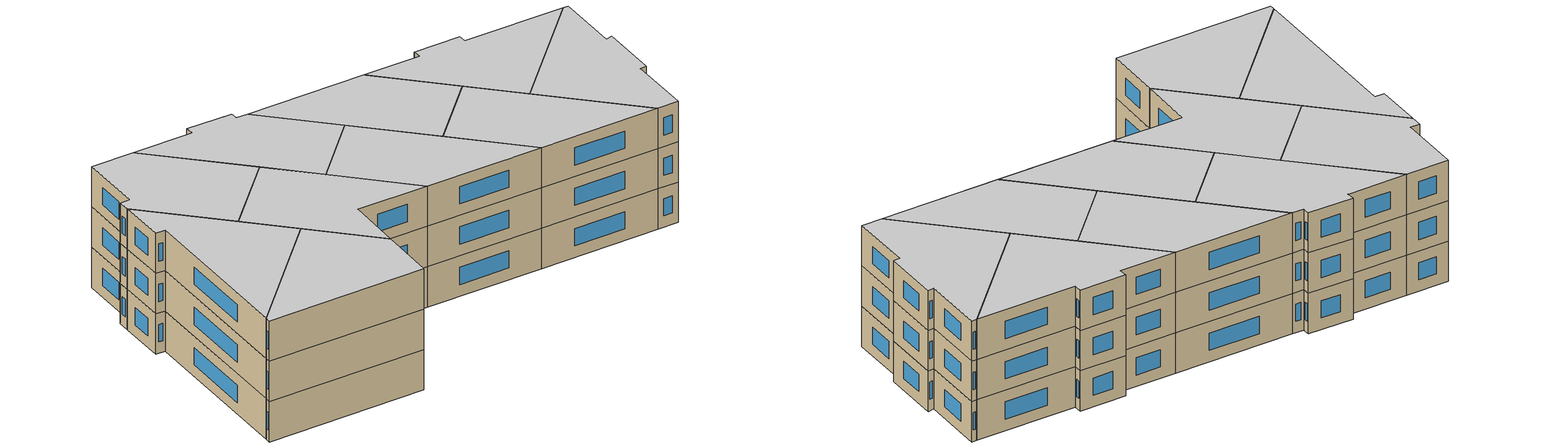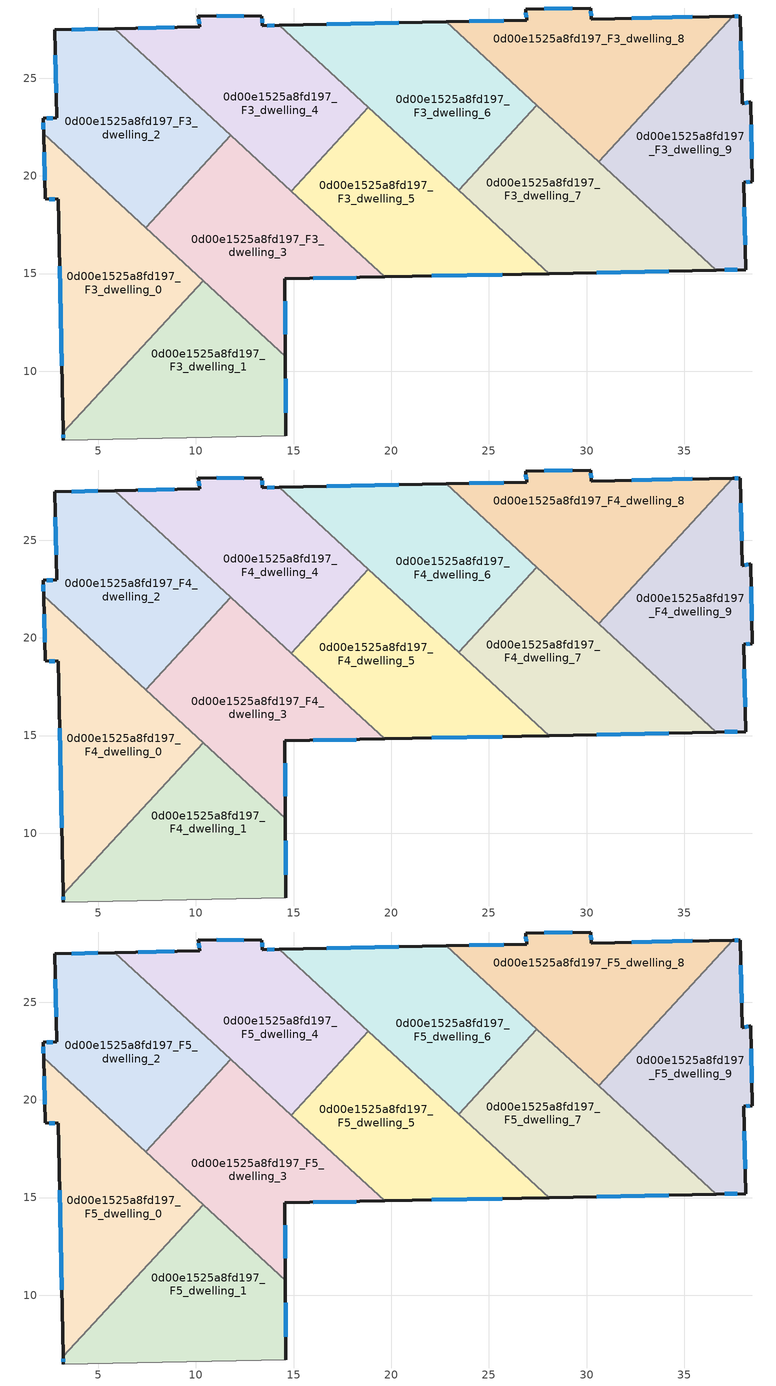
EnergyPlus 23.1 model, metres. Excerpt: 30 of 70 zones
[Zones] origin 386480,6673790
0d00e1525a8fd197_F3_dwelling_0
 floor to 0d00e1525a8fd197_F2_dwelling_0 (EU_floor_Construction): 10.36,14.64 3.21,6.87 2.96,18.79 2.3,18.82 2.2,22.15 z9
 wall outside (EU_wall_Construction): 2.2,22.15 2.3,18.82 2.96,18.79 3.21,6.87 z9:12
 wall to 0d00e1525a8fd197_F3_dwelling_1 (EU_wall_Construction): 3.21,6.87 10.36,14.64 z9:12
 wall to 0d00e1525a8fd197_F3_dwelling_2 (EU_wall_Construction): 7.43,17.35 2.2,22.15 z9:12
 wall to 0d00e1525a8fd197_F3_dwelling_3 (EU_wall_Construction): 10.36,14.64 7.43,17.35 z9:12
 window (EU_Window_Construction): 2.23,21.2 2.27,19.77 / 3.04,15.38 3.14,10.27 / 2.49,18.81 2.77,18.8 z9.86:11.14
0d00e1525a8fd197_F3_dwelling_1
 floor to 0d00e1525a8fd197_F2_dwelling_1 (EU_floor_Construction): 14.58,10.77 14.6,6.71 3.22,6.48 3.21,6.87 10.36,14.64 z9
 wall outside (EU_wall_Construction): 3.21,6.87 3.22,6.48 / 14.6,6.71 14.58,10.77 z9:12
 wall adiabatic (EU_wall_Construction): 3.22,6.48 14.6,6.71 z9:12
 wall to 0d00e1525a8fd197_F3_dwelling_3 (EU_wall_Construction): 14.58,10.77 10.36,14.64 z9:12
 window (EU_Window_Construction): 3.22,6.76 3.22,6.59 / 14.6,7.87 14.59,9.61 z9.86:11.14
0d00e1525a8fd197_F3_dwelling_2
 floor to 0d00e1525a8fd197_F2_dwelling_2 (EU_floor_Construction): 11.78,22.08 7.43,17.35 2.2,22.15 2.18,22.94 2.87,22.96 2.78,27.47 5.84,27.54 z9
 wall outside (EU_wall_Construction): 5.84,27.54 2.78,27.47 2.87,22.96 2.18,22.94 2.2,22.15 z9:12
 wall to 0d00e1525a8fd197_F3_dwelling_3 (EU_wall_Construction): 7.43,17.35 11.78,22.08 z9:12
 wall to 0d00e1525a8fd197_F3_dwelling_4 (EU_wall_Construction): 11.78,22.08 5.84,27.54 z9:12
 window (EU_Window_Construction): 2.18,22.72 2.2,22.38 / 2.67,22.96 2.38,22.95 / 2.81,26.19 2.85,24.25 / 4.97,27.52 3.66,27.49 z9.86:11.14
0d00e1525a8fd197_F3_dwelling_3
 floor to 0d00e1525a8fd197_F2_dwelling_3 (EU_floor_Construction): 19.66,14.83 14.56,14.72 14.58,10.77 7.43,17.35 11.78,22.08 z9
 wall outside (EU_wall_Construction): 14.58,10.77 14.56,14.72 19.66,14.83 z9:12
 wall to 0d00e1525a8fd197_F3_dwelling_5 (EU_wall_Construction): 19.66,14.83 14.88,19.22 z9:12
 wall to 0d00e1525a8fd197_F3_dwelling_4 (EU_wall_Construction): 14.88,19.22 11.78,22.08 z9:12
 window (EU_Window_Construction): 14.58,11.9 14.57,13.59 / 16.02,14.75 18.2,14.8 z9.86:11.14
0d00e1525a8fd197_F3_dwelling_4
 floor to 0d00e1525a8fd197_F2_dwelling_4 (EU_floor_Construction): 14.27,27.71 18.83,23.51 14.88,19.22 5.84,27.54 10.12,27.62 10.19,27.62 10.13,28.18 13.38,28.18 13.4,27.69 z9
 wall outside (EU_wall_Construction): 14.27,27.71 13.4,27.69 13.38,28.18 10.13,28.18 10.19,27.62 10.12,27.62 5.84,27.54 z9:12
 wall to 0d00e1525a8fd197_F3_dwelling_5 (EU_wall_Construction): 14.88,19.22 18.83,23.51 z9:12
 wall to 0d00e1525a8fd197_F3_dwelling_6 (EU_wall_Construction): 18.83,23.51 14.27,27.71 z9:12
 window (EU_Window_Construction): 8.9,27.6 7.06,27.56 / 10.15,28.02 10.17,27.78 / 12.45,28.18 11.06,28.18 / 13.4,27.83 13.39,28.04 / 14.02,27.7 13.65,27.69 z9.86:11.14
0d00e1525a8fd197_F3_dwelling_5
 floor to 0d00e1525a8fd197_F2_dwelling_5 (EU_floor_Construction): 28.08,15 19.66,14.83 14.88,19.22 18.83,23.51 z9
 wall outside (EU_wall_Construction): 19.66,14.83 28.08,15 z9:12
 wall to 0d00e1525a8fd197_F3_dwelling_7 (EU_wall_Construction): 28.08,15 23.45,19.26 z9:12
 wall to 0d00e1525a8fd197_F3_dwelling_6 (EU_wall_Construction): 23.45,19.26 18.83,23.51 z9:12
 window (EU_Window_Construction): 22.07,14.88 25.68,14.95 z9.86:11.14
0d00e1525a8fd197_F3_dwelling_6
 floor to 0d00e1525a8fd197_F2_dwelling_6 (EU_floor_Construction): 27.46,23.62 23.45,19.26 14.27,27.71 22.83,27.88 z9
 wall outside (EU_wall_Construction): 22.83,27.88 14.27,27.71 z9:12
 wall to 0d00e1525a8fd197_F3_dwelling_7 (EU_wall_Construction): 23.45,19.26 27.46,23.62 z9:12
 wall to 0d00e1525a8fd197_F3_dwelling_8 (EU_wall_Construction): 27.46,23.62 22.83,27.88 z9:12
 window (EU_Window_Construction): 20.38,27.83 16.71,27.75 z9.86:11.14
0d00e1525a8fd197_F3_dwelling_7
 floor to 0d00e1525a8fd197_F2_dwelling_7 (EU_floor_Construction): 36.64,15.17 28.08,15 23.45,19.26 27.46,23.62 z9
 wall outside (EU_wall_Construction): 28.08,15 36.64,15.17 z9:12
 wall to 0d00e1525a8fd197_F3_dwelling_9 (EU_wall_Construction): 36.64,15.17 30.62,20.71 z9:12
 wall to 0d00e1525a8fd197_F3_dwelling_8 (EU_wall_Construction): 30.62,20.71 27.46,23.62 z9:12
 window (EU_Window_Construction): 30.53,15.05 34.19,15.12 z9.86:11.14
0d00e1525a8fd197_F3_dwelling_8
 floor to 0d00e1525a8fd197_F2_dwelling_8 (EU_floor_Construction): 37.48,28.17 30.62,20.71 22.83,27.88 26.93,27.96 26.88,28.5 26.87,28.53 30.22,28.59 30.24,28.03 z9
 wall outside (EU_wall_Construction): 37.48,28.17 30.24,28.03 30.22,28.59 26.87,28.53 26.88,28.5 26.93,27.96 22.83,27.88 z9:12
 wall to 0d00e1525a8fd197_F3_dwelling_9 (EU_wall_Construction): 30.62,20.71 37.48,28.17 z9:12
 window (EU_Window_Construction): 25.76,27.94 24,27.9 / 26.89,28.35 26.91,28.12 / 29.26,28.58 27.83,28.55 / 30.23,28.19 30.22,28.43 / 35.41,28.13 32.31,28.07 z9.86:11.14
0d00e1525a8fd197_F3_dwelling_9
 floor to 0d00e1525a8fd197_F2_dwelling_9 (EU_floor_Construction): 37.87,28.18 37.97,23.69 38.4,23.79 38.49,19.7 38.05,19.67 38.15,15.21 36.64,15.17 30.62,20.71 37.48,28.17 z9
 wall outside (EU_wall_Construction): 36.64,15.17 38.15,15.21 38.05,19.67 38.49,19.7 38.4,23.79 37.97,23.69 37.87,28.18 37.48,28.17 z9:12
 window (EU_Window_Construction): 38.28,23.76 38.09,23.72 / 38.46,20.87 38.43,22.62 / 38.17,19.68 38.36,19.7 / 38.12,16.48 38.08,18.4 / 37.07,15.18 37.72,15.2 / 37.76,28.18 37.59,28.18 / 37.94,24.98 37.9,26.9 z9.86:11.14
0d00e1525a8fd197_F4_dwelling_0
 floor to 0d00e1525a8fd197_F3_dwelling_0 (EU_floor_Construction): 10.36,14.64 3.21,6.87 2.96,18.79 2.3,18.82 2.2,22.15 z12
 wall outside (EU_wall_Construction): 2.2,22.15 2.3,18.82 2.96,18.79 3.21,6.87 z12:15
 wall to 0d00e1525a8fd197_F4_dwelling_1 (EU_wall_Construction): 3.21,6.87 10.36,14.64 z12:15
 wall to 0d00e1525a8fd197_F4_dwelling_2 (EU_wall_Construction): 7.43,17.35 2.2,22.15 z12:15
 wall to 0d00e1525a8fd197_F4_dwelling_3 (EU_wall_Construction): 10.36,14.64 7.43,17.35 z12:15
 window (EU_Window_Construction): 2.23,21.2 2.27,19.77 / 3.04,15.38 3.14,10.27 / 2.49,18.81 2.77,18.8 z12.86:14.14
0d00e1525a8fd197_F4_dwelling_1
 floor to 0d00e1525a8fd197_F3_dwelling_1 (EU_floor_Construction): 14.58,10.77 14.6,6.71 3.22,6.48 3.21,6.87 10.36,14.64 z12
 wall outside (EU_wall_Construction): 3.21,6.87 3.22,6.48 / 14.6,6.71 14.58,10.77 z12:15
 wall adiabatic (EU_wall_Construction): 3.22,6.48 14.6,6.71 z12:15
 wall to 0d00e1525a8fd197_F4_dwelling_3 (EU_wall_Construction): 14.58,10.77 10.36,14.64 z12:15
 window (EU_Window_Construction): 3.22,6.76 3.22,6.59 / 14.6,7.87 14.59,9.61 z12.86:14.14
0d00e1525a8fd197_F4_dwelling_2
 floor to 0d00e1525a8fd197_F3_dwelling_2 (EU_floor_Construction): 11.78,22.08 7.43,17.35 2.2,22.15 2.18,22.94 2.87,22.96 2.78,27.47 5.84,27.54 z12
 wall outside (EU_wall_Construction): 5.84,27.54 2.78,27.47 2.87,22.96 2.18,22.94 2.2,22.15 z12:15
 wall to 0d00e1525a8fd197_F4_dwelling_3 (EU_wall_Construction): 7.43,17.35 11.78,22.08 z12:15
 wall to 0d00e1525a8fd197_F4_dwelling_4 (EU_wall_Construction): 11.78,22.08 5.84,27.54 z12:15
 window (EU_Window_Construction): 2.18,22.72 2.2,22.38 / 2.67,22.96 2.38,22.95 / 2.81,26.19 2.85,24.25 / 4.97,27.52 3.66,27.49 z12.86:14.14
0d00e1525a8fd197_F4_dwelling_3
 floor to 0d00e1525a8fd197_F3_dwelling_3 (EU_floor_Construction): 19.66,14.83 14.56,14.72 14.58,10.77 7.43,17.35 11.78,22.08 z12
 wall outside (EU_wall_Construction): 14.58,10.77 14.56,14.72 19.66,14.83 z12:15
 wall to 0d00e1525a8fd197_F4_dwelling_5 (EU_wall_Construction): 19.66,14.83 14.88,19.22 z12:15
 wall to 0d00e1525a8fd197_F4_dwelling_4 (EU_wall_Construction): 14.88,19.22 11.78,22.08 z12:15
 window (EU_Window_Construction): 14.58,11.9 14.57,13.59 / 16.02,14.75 18.2,14.8 z12.86:14.14
0d00e1525a8fd197_F4_dwelling_4
 floor to 0d00e1525a8fd197_F3_dwelling_4 (EU_floor_Construction): 14.27,27.71 18.83,23.51 14.88,19.22 5.84,27.54 10.12,27.62 10.19,27.62 10.13,28.18 13.38,28.18 13.4,27.69 z12
 wall outside (EU_wall_Construction): 14.27,27.71 13.4,27.69 13.38,28.18 10.13,28.18 10.19,27.62 10.12,27.62 5.84,27.54 z12:15
 wall to 0d00e1525a8fd197_F4_dwelling_5 (EU_wall_Construction): 14.88,19.22 18.83,23.51 z12:15
 wall to 0d00e1525a8fd197_F4_dwelling_6 (EU_wall_Construction): 18.83,23.51 14.27,27.71 z12:15
 window (EU_Window_Construction): 8.9,27.6 7.06,27.56 / 10.15,28.02 10.17,27.78 / 12.45,28.18 11.06,28.18 / 13.4,27.83 13.39,28.04 / 14.02,27.7 13.65,27.69 z12.86:14.14
0d00e1525a8fd197_F4_dwelling_5
 floor to 0d00e1525a8fd197_F3_dwelling_5 (EU_floor_Construction): 28.08,15 19.66,14.83 14.88,19.22 18.83,23.51 z12
 wall outside (EU_wall_Construction): 19.66,14.83 28.08,15 z12:15
 wall to 0d00e1525a8fd197_F4_dwelling_7 (EU_wall_Construction): 28.08,15 23.45,19.26 z12:15
 wall to 0d00e1525a8fd197_F4_dwelling_6 (EU_wall_Construction): 23.45,19.26 18.83,23.51 z12:15
 window (EU_Window_Construction): 22.07,14.88 25.68,14.95 z12.86:14.14
0d00e1525a8fd197_F4_dwelling_6
 floor to 0d00e1525a8fd197_F3_dwelling_6 (EU_floor_Construction): 27.46,23.62 23.45,19.26 14.27,27.71 22.83,27.88 z12
 wall outside (EU_wall_Construction): 22.83,27.88 14.27,27.71 z12:15
 wall to 0d00e1525a8fd197_F4_dwelling_7 (EU_wall_Construction): 23.45,19.26 27.46,23.62 z12:15
 wall to 0d00e1525a8fd197_F4_dwelling_8 (EU_wall_Construction): 27.46,23.62 22.83,27.88 z12:15
 window (EU_Window_Construction): 20.38,27.83 16.71,27.75 z12.86:14.14
0d00e1525a8fd197_F4_dwelling_7
 floor to 0d00e1525a8fd197_F3_dwelling_7 (EU_floor_Construction): 36.64,15.17 28.08,15 23.45,19.26 27.46,23.62 z12
 wall outside (EU_wall_Construction): 28.08,15 36.64,15.17 z12:15
 wall to 0d00e1525a8fd197_F4_dwelling_9 (EU_wall_Construction): 36.64,15.17 30.62,20.71 z12:15
 wall to 0d00e1525a8fd197_F4_dwelling_8 (EU_wall_Construction): 30.62,20.71 27.46,23.62 z12:15
 window (EU_Window_Construction): 30.53,15.05 34.19,15.12 z12.86:14.14
0d00e1525a8fd197_F4_dwelling_8
 floor to 0d00e1525a8fd197_F3_dwelling_8 (EU_floor_Construction): 37.48,28.17 30.62,20.71 22.83,27.88 26.93,27.96 26.88,28.5 26.87,28.53 30.22,28.59 30.24,28.03 z12
 wall outside (EU_wall_Construction): 37.48,28.17 30.24,28.03 30.22,28.59 26.87,28.53 26.88,28.5 26.93,27.96 22.83,27.88 z12:15
 wall to 0d00e1525a8fd197_F4_dwelling_9 (EU_wall_Construction): 30.62,20.71 37.48,28.17 z12:15
 window (EU_Window_Construction): 25.76,27.94 24,27.9 / 26.89,28.35 26.91,28.12 / 29.26,28.58 27.83,28.55 / 30.23,28.19 30.22,28.43 / 35.41,28.13 32.31,28.07 z12.86:14.14
0d00e1525a8fd197_F4_dwelling_9
 floor to 0d00e1525a8fd197_F3_dwelling_9 (EU_floor_Construction): 37.87,28.18 37.97,23.69 38.4,23.79 38.49,19.7 38.05,19.67 38.15,15.21 36.64,15.17 30.62,20.71 37.48,28.17 z12
 wall outside (EU_wall_Construction): 36.64,15.17 38.15,15.21 38.05,19.67 38.49,19.7 38.4,23.79 37.97,23.69 37.87,28.18 37.48,28.17 z12:15
 window (EU_Window_Construction): 38.28,23.76 38.09,23.72 / 38.46,20.87 38.43,22.62 / 38.17,19.68 38.36,19.7 / 38.12,16.48 38.08,18.4 / 37.07,15.18 37.72,15.2 / 37.76,28.18 37.59,28.18 / 37.94,24.98 37.9,26.9 z12.86:14.14
0d00e1525a8fd197_F5_dwelling_0
 floor to 0d00e1525a8fd197_F4_dwelling_0 (EU_floor_Construction): 10.36,14.64 3.21,6.87 2.96,18.79 2.3,18.82 2.2,22.15 z15
 wall outside (EU_wall_Construction): 2.2,22.15 2.3,18.82 2.96,18.79 3.21,6.87 z15:18
 wall to 0d00e1525a8fd197_F5_dwelling_1 (EU_wall_Construction): 3.21,6.87 10.36,14.64 z15:18
 wall to 0d00e1525a8fd197_F5_dwelling_2 (EU_wall_Construction): 7.43,17.35 2.2,22.15 z15:18
 wall to 0d00e1525a8fd197_F5_dwelling_3 (EU_wall_Construction): 10.36,14.64 7.43,17.35 z15:18
 window (EU_Window_Construction): 2.23,21.2 2.27,19.77 / 3.04,15.38 3.14,10.27 / 2.49,18.81 2.77,18.8 z15.86:17.14
 ceiling to 0d00e1525a8fd197_F6_dwelling_0 (EU_floor_Construction): 3.21,6.87 10.36,14.64 2.2,22.15 2.3,18.82 2.96,18.79 z18
0d00e1525a8fd197_F5_dwelling_1
 floor to 0d00e1525a8fd197_F4_dwelling_1 (EU_floor_Construction): 14.58,10.77 14.6,6.71 3.22,6.48 3.21,6.87 10.36,14.64 z15
 wall outside (EU_wall_Construction): 3.21,6.87 3.22,6.48 / 14.6,6.71 14.58,10.77 z15:18
 wall adiabatic (EU_wall_Construction): 3.22,6.48 14.6,6.71 z15:18
 wall to 0d00e1525a8fd197_F5_dwelling_3 (EU_wall_Construction): 14.58,10.77 10.36,14.64 z15:18
 window (EU_Window_Construction): 3.22,6.76 3.22,6.59 / 14.6,7.87 14.59,9.61 z15.86:17.14
 ceiling to 0d00e1525a8fd197_F6_dwelling_1 (EU_floor_Construction): 14.6,6.71 14.58,10.77 10.36,14.64 3.21,6.87 3.22,6.48 z18
0d00e1525a8fd197_F5_dwelling_2
 floor to 0d00e1525a8fd197_F4_dwelling_2 (EU_floor_Construction): 11.78,22.08 7.43,17.35 2.2,22.15 2.18,22.94 2.87,22.96 2.78,27.47 5.84,27.54 z15
 wall outside (EU_wall_Construction): 5.84,27.54 2.78,27.47 2.87,22.96 2.18,22.94 2.2,22.15 z15:18
 wall to 0d00e1525a8fd197_F5_dwelling_3 (EU_wall_Construction): 7.43,17.35 11.78,22.08 z15:18
 wall to 0d00e1525a8fd197_F5_dwelling_4 (EU_wall_Construction): 11.78,22.08 5.84,27.54 z15:18
 window (EU_Window_Construction): 2.18,22.72 2.2,22.38 / 2.67,22.96 2.38,22.95 / 2.81,26.19 2.85,24.25 / 4.97,27.52 3.66,27.49 z15.86:17.14
 ceiling to 0d00e1525a8fd197_F6_dwelling_2 (EU_floor_Construction): 7.43,17.35 11.78,22.08 5.84,27.54 2.78,27.47 2.87,22.96 2.18,22.94 2.2,22.15 z18
0d00e1525a8fd197_F5_dwelling_3
 floor to 0d00e1525a8fd197_F4_dwelling_3 (EU_floor_Construction): 19.66,14.83 14.56,14.72 14.58,10.77 7.43,17.35 11.78,22.08 z15
 wall outside (EU_wall_Construction): 14.58,10.77 14.56,14.72 19.66,14.83 z15:18
 wall to 0d00e1525a8fd197_F5_dwelling_5 (EU_wall_Construction): 19.66,14.83 14.88,19.22 z15:18
 wall to 0d00e1525a8fd197_F5_dwelling_4 (EU_wall_Construction): 14.88,19.22 11.78,22.08 z15:18
 window (EU_Window_Construction): 14.58,11.9 14.57,13.59 / 16.02,14.75 18.2,14.8 z15.86:17.14
 ceiling to 0d00e1525a8fd197_F6_dwelling_3 (EU_floor_Construction): 19.66,14.83 11.78,22.08 7.43,17.35 14.58,10.77 14.56,14.72 z18
0d00e1525a8fd197_F5_dwelling_4
 floor to 0d00e1525a8fd197_F4_dwelling_4 (EU_floor_Construction): 14.27,27.71 18.83,23.51 14.88,19.22 5.84,27.54 10.12,27.62 10.19,27.62 10.13,28.18 13.38,28.18 13.4,27.69 z15
 wall outside (EU_wall_Construction): 14.27,27.71 13.4,27.69 13.38,28.18 10.13,28.18 10.19,27.62 10.12,27.62 5.84,27.54 z15:18
 wall to 0d00e1525a8fd197_F5_dwelling_5 (EU_wall_Construction): 14.88,19.22 18.83,23.51 z15:18
 wall to 0d00e1525a8fd197_F5_dwelling_6 (EU_wall_Construction): 18.83,23.51 14.27,27.71 z15:18
 window (EU_Window_Construction): 8.9,27.6 7.06,27.56 / 10.15,28.02 10.17,27.78 / 12.45,28.18 11.06,28.18 / 13.4,27.83 13.39,28.04 / 14.02,27.7 13.65,27.69 z15.86:17.14
 ceiling to 0d00e1525a8fd197_F6_dwelling_4 (EU_floor_Construction): 14.88,19.22 18.83,23.51 14.27,27.71 13.4,27.69 13.38,28.18 10.13,28.18 10.19,27.62 10.12,27.62 5.84,27.54 z18
0d00e1525a8fd197_F5_dwelling_5
 floor to 0d00e1525a8fd197_F4_dwelling_5 (EU_floor_Construction): 28.08,15 19.66,14.83 14.88,19.22 18.83,23.51 z15
 wall outside (EU_wall_Construction): 19.66,14.83 28.08,15 z15:18
 wall to 0d00e1525a8fd197_F5_dwelling_7 (EU_wall_Construction): 28.08,15 23.45,19.26 z15:18
 wall to 0d00e1525a8fd197_F5_dwelling_6 (EU_wall_Construction): 23.45,19.26 18.83,23.51 z15:18
 window (EU_Window_Construction): 22.07,14.88 25.68,14.95 z15.86:17.14
 ceiling to 0d00e1525a8fd197_F6_dwelling_5 (EU_floor_Construction): 28.08,15 18.83,23.51 14.88,19.22 19.66,14.83 z18
0d00e1525a8fd197_F5_dwelling_6
 floor to 0d00e1525a8fd197_F4_dwelling_6 (EU_floor_Construction): 27.46,23.62 23.45,19.26 14.27,27.71 22.83,27.88 z15
 wall outside (EU_wall_Construction): 22.83,27.88 14.27,27.71 z15:18
 wall to 0d00e1525a8fd197_F5_dwelling_7 (EU_wall_Construction): 23.45,19.26 27.46,23.62 z15:18
 wall to 0d00e1525a8fd197_F5_dwelling_8 (EU_wall_Construction): 27.46,23.62 22.83,27.88 z15:18
 window (EU_Window_Construction): 20.38,27.83 16.71,27.75 z15.86:17.14
 ceiling to 0d00e1525a8fd197_F6_dwelling_6 (EU_floor_Construction): 23.45,19.26 27.46,23.62 22.83,27.88 14.27,27.71 z18
0d00e1525a8fd197_F5_dwelling_7
 floor to 0d00e1525a8fd197_F4_dwelling_7 (EU_floor_Construction): 36.64,15.17 28.08,15 23.45,19.26 27.46,23.62 z15
 wall outside (EU_wall_Construction): 28.08,15 36.64,15.17 z15:18
 wall to 0d00e1525a8fd197_F5_dwelling_9 (EU_wall_Construction): 36.64,15.17 30.62,20.71 z15:18
 wall to 0d00e1525a8fd197_F5_dwelling_8 (EU_wall_Construction): 30.62,20.71 27.46,23.62 z15:18
 window (EU_Window_Construction): 30.53,15.05 34.19,15.12 z15.86:17.14
 ceiling to 0d00e1525a8fd197_F6_dwelling_7 (EU_floor_Construction): 36.64,15.17 27.46,23.62 23.45,19.26 28.08,15 z18
0d00e1525a8fd197_F5_dwelling_8
 floor to 0d00e1525a8fd197_F4_dwelling_8 (EU_floor_Construction): 37.48,28.17 30.62,20.71 22.83,27.88 26.93,27.96 26.88,28.5 26.87,28.53 30.22,28.59 30.24,28.03 z15
 wall outside (EU_wall_Construction): 37.48,28.17 30.24,28.03 30.22,28.59 26.87,28.53 26.88,28.5 26.93,27.96 22.83,27.88 z15:18
 wall to 0d00e1525a8fd197_F5_dwelling_9 (EU_wall_Construction): 30.62,20.71 37.48,28.17 z15:18
 window (EU_Window_Construction): 25.76,27.94 24,27.9 / 26.89,28.35 26.91,28.12 / 29.26,28.58 27.83,28.55 / 30.23,28.19 30.22,28.43 / 35.41,28.13 32.31,28.07 z15.86:17.14
 ceiling to 0d00e1525a8fd197_F6_dwelling_8 (EU_floor_Construction): 30.62,20.71 37.48,28.17 30.24,28.03 30.22,28.59 26.87,28.53 26.88,28.5 26.93,27.96 22.83,27.88 z18
0d00e1525a8fd197_F5_dwelling_9
 floor to 0d00e1525a8fd197_F4_dwelling_9 (EU_floor_Construction): 37.87,28.18 37.97,23.69 38.4,23.79 38.49,19.7 38.05,19.67 38.15,15.21 36.64,15.17 30.62,20.71 37.48,28.17 z15
 wall outside (EU_wall_Construction): 36.64,15.17 38.15,15.21 38.05,19.67 38.49,19.7 38.4,23.79 37.97,23.69 37.87,28.18 37.48,28.17 z15:18
 window (EU_Window_Construction): 38.28,23.76 38.09,23.72 / 38.46,20.87 38.43,22.62 / 38.17,19.68 38.36,19.7 / 38.12,16.48 38.08,18.4 / 37.07,15.18 37.72,15.2 / 37.76,28.18 37.59,28.18 / 37.94,24.98 37.9,26.9 z15.86:17.14
 ceiling to 0d00e1525a8fd197_F6_dwelling_9 (EU_floor_Construction): 38.15,15.21 38.05,19.67 38.49,19.7 38.4,23.79 37.97,23.69 37.87,28.18 37.48,28.17 30.62,20.71 36.64,15.17 z18
[Building]
EU S2 Campaign: North Axis=0; Terrain=City; Solar Distribution=FullExterior
[Site:Location]
Helsinki-Vantaa.AP: Latitude=60.317; Longitude=24.963; Time Zone=2; Elevation=54.6
[SizingPeriod:WeatherFileDays]
AnnualSizingPeriod: Begin Month=1; Begin Day of Month=1; End Month=12; End Day of Month=31; Day of Week for Start Day=Monday; Use Weather File Daylight Saving Period=No; Use Weather File Rain and Snow Indicators=No
[MATERIAL]
EU_InternalMass_Material: Roughness=MediumRough; Thickness=0.1; Conductivity=1; Density=1800; Specific Heat=900; Thermal Absorptance=0.9; Solar Absorptance=0.7; Visible Absorptance=0.7
[MATERIAL:NOMASS] Roughness=MediumRough; Thermal Absorptance=0.9; Solar Absorptance=0.7; Visible Absorptance=0.7
Name | Thermal Resistance
EU_wall_NoMass | 1.10183
EU_floor_NoMass | 1.70606
[WINDOWMATERIAL:SIMPLEGLAZINGSYSTEM]
EU_Window_SimpleGlazing: UFactor=3.11035; Solar Heat Gain Coefficient=0.8; Visible Transmittance=0.8
[CONSTRUCTION]
EU_wall_Construction: EU_wall_NoMass
EU_floor_Construction: EU_floor_NoMass
EU_Window_Construction: EU_Window_SimpleGlazing
EU_InternalMass_Construction: EU_InternalMass_Material
[ZONE] Type=1; Multiplier=1; Ceiling Height=autocalculate; Floor Area=autocalculate; Part of Total Floor Area=Yes
Name | Volume
0d00e1525a8fd197_F3_dwelling_0; 0d00e1525a8fd197_F4_dwelling_0; 0d00e1525a8fd197_F5_dwelling_0 | 166.696
0d00e1525a8fd197_F3_dwelling_1; 0d00e1525a8fd197_F4_dwelling_1; 0d00e1525a8fd197_F5_dwelling_1 | 166.704
0d00e1525a8fd197_F3_dwelling_2; 0d00e1525a8fd197_F4_dwelling_2; 0d00e1525a8fd197_F5_dwelling_2 | 166.6875
0d00e1525a8fd197_F3_dwelling_3; 0d00e1525a8fd197_F4_dwelling_3; 0d00e1525a8fd197_F5_dwelling_3 | 166.701
0d00e1525a8fd197_F3_dwelling_4; 0d00e1525a8fd197_F4_dwelling_4; 0d00e1525a8fd197_F5_dwelling_4 | 166.682
0d00e1525a8fd197_F3_dwelling_5; 0d00e1525a8fd197_F4_dwelling_5; 0d00e1525a8fd197_F5_dwelling_5 | 166.681
0d00e1525a8fd197_F3_dwelling_6; 0d00e1525a8fd197_F4_dwelling_6; 0d00e1525a8fd197_F5_dwelling_6 | 166.715
0d00e1525a8fd197_F3_dwelling_7; 0d00e1525a8fd197_F4_dwelling_7; 0d00e1525a8fd197_F5_dwelling_7 | 166.711
0d00e1525a8fd197_F3_dwelling_8; 0d00e1525a8fd197_F4_dwelling_8; 0d00e1525a8fd197_F5_dwelling_8 | 166.688
0d00e1525a8fd197_F3_dwelling_9; 0d00e1525a8fd197_F4_dwelling_9; 0d00e1525a8fd197_F5_dwelling_9 | 166.692
[INTERNALMASS] Construction=EU_InternalMass_Construction
Name | Zone or ZoneList | Surface Area
0d00e1525a8fd197_F3_dwelling_0_EU_InternalMass | 0d00e1525a8fd197_F3_dwelling_0 | 55.5633
0d00e1525a8fd197_F3_dwelling_1_EU_InternalMass | 0d00e1525a8fd197_F3_dwelling_1 | 55.5662
0d00e1525a8fd197_F3_dwelling_2_EU_InternalMass | 0d00e1525a8fd197_F3_dwelling_2 | 55.5624
0d00e1525a8fd197_F3_dwelling_3_EU_InternalMass | 0d00e1525a8fd197_F3_dwelling_3 | 55.5661
0d00e1525a8fd197_F3_dwelling_4_EU_InternalMass | 0d00e1525a8fd197_F3_dwelling_4 | 55.5606
0d00e1525a8fd197_F3_dwelling_5_EU_InternalMass | 0d00e1525a8fd197_F3_dwelling_5 | 55.5617
0d00e1525a8fd197_F3_dwelling_6_EU_InternalMass | 0d00e1525a8fd197_F3_dwelling_6 | 55.5718
0d00e1525a8fd197_F3_dwelling_7_EU_InternalMass | 0d00e1525a8fd197_F3_dwelling_7 | 55.5702
0d00e1525a8fd197_F3_dwelling_8_EU_InternalMass | 0d00e1525a8fd197_F3_dwelling_8 | 55.5624
0d00e1525a8fd197_F3_dwelling_9_EU_InternalMass | 0d00e1525a8fd197_F3_dwelling_9 | 55.5646
0d00e1525a8fd197_F4_dwelling_0_EU_InternalMass | 0d00e1525a8fd197_F4_dwelling_0 | 55.5633
0d00e1525a8fd197_F4_dwelling_1_EU_InternalMass | 0d00e1525a8fd197_F4_dwelling_1 | 55.5662
0d00e1525a8fd197_F4_dwelling_2_EU_InternalMass | 0d00e1525a8fd197_F4_dwelling_2 | 55.5624
0d00e1525a8fd197_F4_dwelling_3_EU_InternalMass | 0d00e1525a8fd197_F4_dwelling_3 | 55.5661
0d00e1525a8fd197_F4_dwelling_4_EU_InternalMass | 0d00e1525a8fd197_F4_dwelling_4 | 55.5606
0d00e1525a8fd197_F4_dwelling_5_EU_InternalMass | 0d00e1525a8fd197_F4_dwelling_5 | 55.5617
0d00e1525a8fd197_F4_dwelling_6_EU_InternalMass | 0d00e1525a8fd197_F4_dwelling_6 | 55.5718
0d00e1525a8fd197_F4_dwelling_7_EU_InternalMass | 0d00e1525a8fd197_F4_dwelling_7 | 55.5702
0d00e1525a8fd197_F4_dwelling_8_EU_InternalMass | 0d00e1525a8fd197_F4_dwelling_8 | 55.5624
0d00e1525a8fd197_F4_dwelling_9_EU_InternalMass | 0d00e1525a8fd197_F4_dwelling_9 | 55.5646
0d00e1525a8fd197_F5_dwelling_0_EU_InternalMass | 0d00e1525a8fd197_F5_dwelling_0 | 55.5633
0d00e1525a8fd197_F5_dwelling_1_EU_InternalMass | 0d00e1525a8fd197_F5_dwelling_1 | 55.5662
0d00e1525a8fd197_F5_dwelling_2_EU_InternalMass | 0d00e1525a8fd197_F5_dwelling_2 | 55.5624
0d00e1525a8fd197_F5_dwelling_3_EU_InternalMass | 0d00e1525a8fd197_F5_dwelling_3 | 55.5661
0d00e1525a8fd197_F5_dwelling_4_EU_InternalMass | 0d00e1525a8fd197_F5_dwelling_4 | 55.5606
0d00e1525a8fd197_F5_dwelling_5_EU_InternalMass | 0d00e1525a8fd197_F5_dwelling_5 | 55.5617
0d00e1525a8fd197_F5_dwelling_6_EU_InternalMass | 0d00e1525a8fd197_F5_dwelling_6 | 55.5718
0d00e1525a8fd197_F5_dwelling_7_EU_InternalMass | 0d00e1525a8fd197_F5_dwelling_7 | 55.5702
0d00e1525a8fd197_F5_dwelling_8_EU_InternalMass | 0d00e1525a8fd197_F5_dwelling_8 | 55.5624
0d00e1525a8fd197_F5_dwelling_9_EU_InternalMass | 0d00e1525a8fd197_F5_dwelling_9 | 55.5646
[OTHEREQUIPMENT] Fuel Type=Electricity; Design Level Calculation Method=Watts/Area; Power per Zone Floor Area=1; Fraction Latent=0; Fraction Radiant=0; Fraction Lost=0; Carbon Dioxide Generation Rate=0; EndUse Subcategory=EU_Step8_InternalGains
Name | Zone or ZoneList or Space or SpaceList | Schedule
EU_Step8_InternalGain_0d00e1525a8fd197_F3_dwelling_0_f000 | 0d00e1525a8fd197_F3_dwelling_0 | EU_Step8_GainSchedule_0d00e1525a8fd197_F3_dwelling_0_f000
EU_Step8_InternalGain_0d00e1525a8fd197_F3_dwelling_1_f000 | 0d00e1525a8fd197_F3_dwelling_1 | EU_Step8_GainSchedule_0d00e1525a8fd197_F3_dwelling_1_f000
EU_Step8_InternalGain_0d00e1525a8fd197_F3_dwelling_2_f000 | 0d00e1525a8fd197_F3_dwelling_2 | EU_Step8_GainSchedule_0d00e1525a8fd197_F3_dwelling_2_f000
EU_Step8_InternalGain_0d00e1525a8fd197_F3_dwelling_3_f000 | 0d00e1525a8fd197_F3_dwelling_3 | EU_Step8_GainSchedule_0d00e1525a8fd197_F3_dwelling_3_f000
EU_Step8_InternalGain_0d00e1525a8fd197_F3_dwelling_4_f000 | 0d00e1525a8fd197_F3_dwelling_4 | EU_Step8_GainSchedule_0d00e1525a8fd197_F3_dwelling_4_f000
EU_Step8_InternalGain_0d00e1525a8fd197_F3_dwelling_5_f000 | 0d00e1525a8fd197_F3_dwelling_5 | EU_Step8_GainSchedule_0d00e1525a8fd197_F3_dwelling_5_f000
EU_Step8_InternalGain_0d00e1525a8fd197_F3_dwelling_6_f000 | 0d00e1525a8fd197_F3_dwelling_6 | EU_Step8_GainSchedule_0d00e1525a8fd197_F3_dwelling_6_f000
EU_Step8_InternalGain_0d00e1525a8fd197_F3_dwelling_7_f000 | 0d00e1525a8fd197_F3_dwelling_7 | EU_Step8_GainSchedule_0d00e1525a8fd197_F3_dwelling_7_f000
EU_Step8_InternalGain_0d00e1525a8fd197_F3_dwelling_8_f000 | 0d00e1525a8fd197_F3_dwelling_8 | EU_Step8_GainSchedule_0d00e1525a8fd197_F3_dwelling_8_f000
EU_Step8_InternalGain_0d00e1525a8fd197_F3_dwelling_9_f000 | 0d00e1525a8fd197_F3_dwelling_9 | EU_Step8_GainSchedule_0d00e1525a8fd197_F3_dwelling_9_f000
EU_Step8_InternalGain_0d00e1525a8fd197_F4_dwelling_0_f000 | 0d00e1525a8fd197_F4_dwelling_0 | EU_Step8_GainSchedule_0d00e1525a8fd197_F4_dwelling_0_f000
EU_Step8_InternalGain_0d00e1525a8fd197_F4_dwelling_1_f000 | 0d00e1525a8fd197_F4_dwelling_1 | EU_Step8_GainSchedule_0d00e1525a8fd197_F4_dwelling_1_f000
EU_Step8_InternalGain_0d00e1525a8fd197_F4_dwelling_2_f000 | 0d00e1525a8fd197_F4_dwelling_2 | EU_Step8_GainSchedule_0d00e1525a8fd197_F4_dwelling_2_f000
EU_Step8_InternalGain_0d00e1525a8fd197_F4_dwelling_3_f000 | 0d00e1525a8fd197_F4_dwelling_3 | EU_Step8_GainSchedule_0d00e1525a8fd197_F4_dwelling_3_f000
EU_Step8_InternalGain_0d00e1525a8fd197_F4_dwelling_4_f000 | 0d00e1525a8fd197_F4_dwelling_4 | EU_Step8_GainSchedule_0d00e1525a8fd197_F4_dwelling_4_f000
EU_Step8_InternalGain_0d00e1525a8fd197_F4_dwelling_5_f000 | 0d00e1525a8fd197_F4_dwelling_5 | EU_Step8_GainSchedule_0d00e1525a8fd197_F4_dwelling_5_f000
EU_Step8_InternalGain_0d00e1525a8fd197_F4_dwelling_6_f000 | 0d00e1525a8fd197_F4_dwelling_6 | EU_Step8_GainSchedule_0d00e1525a8fd197_F4_dwelling_6_f000
EU_Step8_InternalGain_0d00e1525a8fd197_F4_dwelling_7_f000 | 0d00e1525a8fd197_F4_dwelling_7 | EU_Step8_GainSchedule_0d00e1525a8fd197_F4_dwelling_7_f000
EU_Step8_InternalGain_0d00e1525a8fd197_F4_dwelling_8_f000 | 0d00e1525a8fd197_F4_dwelling_8 | EU_Step8_GainSchedule_0d00e1525a8fd197_F4_dwelling_8_f000
EU_Step8_InternalGain_0d00e1525a8fd197_F4_dwelling_9_f000 | 0d00e1525a8fd197_F4_dwelling_9 | EU_Step8_GainSchedule_0d00e1525a8fd197_F4_dwelling_9_f000
EU_Step8_InternalGain_0d00e1525a8fd197_F5_dwelling_0_f000 | 0d00e1525a8fd197_F5_dwelling_0 | EU_Step8_GainSchedule_0d00e1525a8fd197_F5_dwelling_0_f000
EU_Step8_InternalGain_0d00e1525a8fd197_F5_dwelling_1_f000 | 0d00e1525a8fd197_F5_dwelling_1 | EU_Step8_GainSchedule_0d00e1525a8fd197_F5_dwelling_1_f000
EU_Step8_InternalGain_0d00e1525a8fd197_F5_dwelling_2_f000 | 0d00e1525a8fd197_F5_dwelling_2 | EU_Step8_GainSchedule_0d00e1525a8fd197_F5_dwelling_2_f000
EU_Step8_InternalGain_0d00e1525a8fd197_F5_dwelling_3_f000 | 0d00e1525a8fd197_F5_dwelling_3 | EU_Step8_GainSchedule_0d00e1525a8fd197_F5_dwelling_3_f000
EU_Step8_InternalGain_0d00e1525a8fd197_F5_dwelling_4_f000 | 0d00e1525a8fd197_F5_dwelling_4 | EU_Step8_GainSchedule_0d00e1525a8fd197_F5_dwelling_4_f000
EU_Step8_InternalGain_0d00e1525a8fd197_F5_dwelling_5_f000 | 0d00e1525a8fd197_F5_dwelling_5 | EU_Step8_GainSchedule_0d00e1525a8fd197_F5_dwelling_5_f000
EU_Step8_InternalGain_0d00e1525a8fd197_F5_dwelling_6_f000 | 0d00e1525a8fd197_F5_dwelling_6 | EU_Step8_GainSchedule_0d00e1525a8fd197_F5_dwelling_6_f000
EU_Step8_InternalGain_0d00e1525a8fd197_F5_dwelling_7_f000 | 0d00e1525a8fd197_F5_dwelling_7 | EU_Step8_GainSchedule_0d00e1525a8fd197_F5_dwelling_7_f000
EU_Step8_InternalGain_0d00e1525a8fd197_F5_dwelling_8_f000 | 0d00e1525a8fd197_F5_dwelling_8 | EU_Step8_GainSchedule_0d00e1525a8fd197_F5_dwelling_8_f000
EU_Step8_InternalGain_0d00e1525a8fd197_F5_dwelling_9_f000 | 0d00e1525a8fd197_F5_dwelling_9 | EU_Step8_GainSchedule_0d00e1525a8fd197_F5_dwelling_9_f000
[ZONEVENTILATION:DESIGNFLOWRATE] Schedule=EU_AlwaysOn; Design Flow Rate Calculation Method=AirChanges/Hour; Air Changes per Hour=0.756316; Ventilation Type=Natural; Fan Pressure Rise=0; Fan Total Efficiency=1; Constant Term Coefficient=1; Temperature Term Coefficient=0; Velocity Term Coefficient=0; Velocity Squared Term Coefficient=0; Minimum Indoor Temperature=-100; Maximum Indoor Temperature=100; Delta Temperature=-100; Minimum Outdoor Temperature=-100; Maximum Outdoor Temperature=100; Maximum Wind Speed=40
Name | Zone or ZoneList or Space or SpaceList
EU_ConstantAir_0d00e1525a8fd197_F3_dwelling_0 | 0d00e1525a8fd197_F3_dwelling_0
EU_ConstantAir_0d00e1525a8fd197_F3_dwelling_1 | 0d00e1525a8fd197_F3_dwelling_1
EU_ConstantAir_0d00e1525a8fd197_F3_dwelling_2 | 0d00e1525a8fd197_F3_dwelling_2
EU_ConstantAir_0d00e1525a8fd197_F3_dwelling_3 | 0d00e1525a8fd197_F3_dwelling_3
EU_ConstantAir_0d00e1525a8fd197_F3_dwelling_4 | 0d00e1525a8fd197_F3_dwelling_4
EU_ConstantAir_0d00e1525a8fd197_F3_dwelling_5 | 0d00e1525a8fd197_F3_dwelling_5
EU_ConstantAir_0d00e1525a8fd197_F3_dwelling_6 | 0d00e1525a8fd197_F3_dwelling_6
EU_ConstantAir_0d00e1525a8fd197_F3_dwelling_7 | 0d00e1525a8fd197_F3_dwelling_7
EU_ConstantAir_0d00e1525a8fd197_F3_dwelling_8 | 0d00e1525a8fd197_F3_dwelling_8
EU_ConstantAir_0d00e1525a8fd197_F3_dwelling_9 | 0d00e1525a8fd197_F3_dwelling_9
EU_ConstantAir_0d00e1525a8fd197_F4_dwelling_0 | 0d00e1525a8fd197_F4_dwelling_0
EU_ConstantAir_0d00e1525a8fd197_F4_dwelling_1 | 0d00e1525a8fd197_F4_dwelling_1
EU_ConstantAir_0d00e1525a8fd197_F4_dwelling_2 | 0d00e1525a8fd197_F4_dwelling_2
EU_ConstantAir_0d00e1525a8fd197_F4_dwelling_3 | 0d00e1525a8fd197_F4_dwelling_3
EU_ConstantAir_0d00e1525a8fd197_F4_dwelling_4 | 0d00e1525a8fd197_F4_dwelling_4
EU_ConstantAir_0d00e1525a8fd197_F4_dwelling_5 | 0d00e1525a8fd197_F4_dwelling_5
EU_ConstantAir_0d00e1525a8fd197_F4_dwelling_6 | 0d00e1525a8fd197_F4_dwelling_6
EU_ConstantAir_0d00e1525a8fd197_F4_dwelling_7 | 0d00e1525a8fd197_F4_dwelling_7
EU_ConstantAir_0d00e1525a8fd197_F4_dwelling_8 | 0d00e1525a8fd197_F4_dwelling_8
EU_ConstantAir_0d00e1525a8fd197_F4_dwelling_9 | 0d00e1525a8fd197_F4_dwelling_9
EU_ConstantAir_0d00e1525a8fd197_F5_dwelling_0 | 0d00e1525a8fd197_F5_dwelling_0
EU_ConstantAir_0d00e1525a8fd197_F5_dwelling_1 | 0d00e1525a8fd197_F5_dwelling_1
EU_ConstantAir_0d00e1525a8fd197_F5_dwelling_2 | 0d00e1525a8fd197_F5_dwelling_2
EU_ConstantAir_0d00e1525a8fd197_F5_dwelling_3 | 0d00e1525a8fd197_F5_dwelling_3
EU_ConstantAir_0d00e1525a8fd197_F5_dwelling_4 | 0d00e1525a8fd197_F5_dwelling_4
EU_ConstantAir_0d00e1525a8fd197_F5_dwelling_5 | 0d00e1525a8fd197_F5_dwelling_5
EU_ConstantAir_0d00e1525a8fd197_F5_dwelling_6 | 0d00e1525a8fd197_F5_dwelling_6
EU_ConstantAir_0d00e1525a8fd197_F5_dwelling_7 | 0d00e1525a8fd197_F5_dwelling_7
EU_ConstantAir_0d00e1525a8fd197_F5_dwelling_8 | 0d00e1525a8fd197_F5_dwelling_8
EU_ConstantAir_0d00e1525a8fd197_F5_dwelling_9 | 0d00e1525a8fd197_F5_dwelling_9
[HVACTEMPLATE:THERMOSTAT] Constant Heating Setpoint=20; Constant Cooling Setpoint=50
EU_HeatOnly_0d00e1525a8fd197_F2_dwelling_3; EU_HeatOnly_0d00e1525a8fd197_F2_dwelling_4; EU_HeatOnly_0d00e1525a8fd197_F2_dwelling_5; EU_HeatOnly_0d00e1525a8fd197_F2_dwelling_6; EU_HeatOnly_0d00e1525a8fd197_F2_dwelling_7; EU_HeatOnly_0d00e1525a8fd197_F2_dwelling_8; EU_HeatOnly_0d00e1525a8fd197_F2_dwelling_9; EU_HeatOnly_0d00e1525a8fd197_F3_dwelling_0; EU_HeatOnly_0d00e1525a8fd197_F3_dwelling_1; EU_HeatOnly_0d00e1525a8fd197_F3_dwelling_2; EU_HeatOnly_0d00e1525a8fd197_F3_dwelling_3; EU_HeatOnly_0d00e1525a8fd197_F3_dwelling_4; EU_HeatOnly_0d00e1525a8fd197_F3_dwelling_5; EU_HeatOnly_0d00e1525a8fd197_F3_dwelling_6; EU_HeatOnly_0d00e1525a8fd197_F3_dwelling_7; EU_HeatOnly_0d00e1525a8fd197_F3_dwelling_8; EU_HeatOnly_0d00e1525a8fd197_F3_dwelling_9; EU_HeatOnly_0d00e1525a8fd197_F4_dwelling_0; EU_HeatOnly_0d00e1525a8fd197_F4_dwelling_1; EU_HeatOnly_0d00e1525a8fd197_F4_dwelling_2; EU_HeatOnly_0d00e1525a8fd197_F4_dwelling_3; EU_HeatOnly_0d00e1525a8fd197_F4_dwelling_4; EU_HeatOnly_0d00e1525a8fd197_F4_dwelling_5; EU_HeatOnly_0d00e1525a8fd197_F4_dwelling_6; EU_HeatOnly_0d00e1525a8fd197_F4_dwelling_7; EU_HeatOnly_0d00e1525a8fd197_F4_dwelling_8; EU_HeatOnly_0d00e1525a8fd197_F4_dwelling_9; EU_HeatOnly_0d00e1525a8fd197_F5_dwelling_0; EU_HeatOnly_0d00e1525a8fd197_F5_dwelling_1; EU_HeatOnly_0d00e1525a8fd197_F5_dwelling_2; EU_HeatOnly_0d00e1525a8fd197_F5_dwelling_3; EU_HeatOnly_0d00e1525a8fd197_F5_dwelling_4; EU_HeatOnly_0d00e1525a8fd197_F5_dwelling_5; EU_HeatOnly_0d00e1525a8fd197_F5_dwelling_6; EU_HeatOnly_0d00e1525a8fd197_F5_dwelling_7; EU_HeatOnly_0d00e1525a8fd197_F5_dwelling_8; EU_HeatOnly_0d00e1525a8fd197_F5_dwelling_9; EU_HeatOnly_0d00e1525a8fd197_F6_dwelling_0; EU_HeatOnly_0d00e1525a8fd197_F6_dwelling_1; EU_HeatOnly_0d00e1525a8fd197_F6_dwelling_2; EU_HeatOnly_0d00e1525a8fd197_F6_dwelling_3; EU_HeatOnly_0d00e1525a8fd197_F6_dwelling_4; EU_HeatOnly_0d00e1525a8fd197_F6_dwelling_5; EU_HeatOnly_0d00e1525a8fd197_F6_dwelling_6; EU_HeatOnly_0d00e1525a8fd197_F6_dwelling_7
[HVACTEMPLATE:ZONE:IDEALLOADSAIRSYSTEM] System Availability Schedule=EU_AlwaysOn; Maximum Heating Supply Air Temperature=50; Minimum Cooling Supply Air Temperature=13; Maximum Heating Supply Air Humidity Ratio=0.0156; Minimum Cooling Supply Air Humidity Ratio=0.0077; Heating Limit=NoLimit; Cooling Limit=NoLimit; Heating Availability Schedule=EU_AlwaysOn; Cooling Availability Schedule=EU_CoolingOff; Dehumidification Control Type=ConstantSensibleHeatRatio; Cooling Sensible Heat Ratio=0.7; Dehumidification Setpoint=60; Humidification Control Type=None; Humidification Setpoint=30; Outdoor Air Method=None; Outdoor Air Flow Rate per Person=0.00944; Outdoor Air Flow Rate per Zone Floor Area=0; Outdoor Air Flow Rate per Zone=0; Demand Controlled Ventilation Type=None; Outdoor Air Economizer Type=NoEconomizer; Heat Recovery Type=None; Sensible Heat Recovery Effectiveness=0.7; Latent Heat Recovery Effectiveness=0.65
Name | Template Thermostat
0d00e1525a8fd197_F3_dwelling_0 | EU_HeatOnly_0d00e1525a8fd197_F3_dwelling_0
0d00e1525a8fd197_F3_dwelling_1 | EU_HeatOnly_0d00e1525a8fd197_F3_dwelling_1
0d00e1525a8fd197_F3_dwelling_2 | EU_HeatOnly_0d00e1525a8fd197_F3_dwelling_2
0d00e1525a8fd197_F3_dwelling_3 | EU_HeatOnly_0d00e1525a8fd197_F3_dwelling_3
0d00e1525a8fd197_F3_dwelling_4 | EU_HeatOnly_0d00e1525a8fd197_F3_dwelling_4
0d00e1525a8fd197_F3_dwelling_5 | EU_HeatOnly_0d00e1525a8fd197_F3_dwelling_5
0d00e1525a8fd197_F3_dwelling_6 | EU_HeatOnly_0d00e1525a8fd197_F3_dwelling_6
0d00e1525a8fd197_F3_dwelling_7 | EU_HeatOnly_0d00e1525a8fd197_F3_dwelling_7
0d00e1525a8fd197_F3_dwelling_8 | EU_HeatOnly_0d00e1525a8fd197_F3_dwelling_8
0d00e1525a8fd197_F3_dwelling_9 | EU_HeatOnly_0d00e1525a8fd197_F3_dwelling_9
0d00e1525a8fd197_F4_dwelling_0 | EU_HeatOnly_0d00e1525a8fd197_F4_dwelling_0
0d00e1525a8fd197_F4_dwelling_1 | EU_HeatOnly_0d00e1525a8fd197_F4_dwelling_1
0d00e1525a8fd197_F4_dwelling_2 | EU_HeatOnly_0d00e1525a8fd197_F4_dwelling_2
0d00e1525a8fd197_F4_dwelling_3 | EU_HeatOnly_0d00e1525a8fd197_F4_dwelling_3
0d00e1525a8fd197_F4_dwelling_4 | EU_HeatOnly_0d00e1525a8fd197_F4_dwelling_4
0d00e1525a8fd197_F4_dwelling_5 | EU_HeatOnly_0d00e1525a8fd197_F4_dwelling_5
0d00e1525a8fd197_F4_dwelling_6 | EU_HeatOnly_0d00e1525a8fd197_F4_dwelling_6
0d00e1525a8fd197_F4_dwelling_7 | EU_HeatOnly_0d00e1525a8fd197_F4_dwelling_7
0d00e1525a8fd197_F4_dwelling_8 | EU_HeatOnly_0d00e1525a8fd197_F4_dwelling_8
0d00e1525a8fd197_F4_dwelling_9 | EU_HeatOnly_0d00e1525a8fd197_F4_dwelling_9
0d00e1525a8fd197_F5_dwelling_0 | EU_HeatOnly_0d00e1525a8fd197_F5_dwelling_0
0d00e1525a8fd197_F5_dwelling_1 | EU_HeatOnly_0d00e1525a8fd197_F5_dwelling_1
0d00e1525a8fd197_F5_dwelling_2 | EU_HeatOnly_0d00e1525a8fd197_F5_dwelling_2
0d00e1525a8fd197_F5_dwelling_3 | EU_HeatOnly_0d00e1525a8fd197_F5_dwelling_3
0d00e1525a8fd197_F5_dwelling_4 | EU_HeatOnly_0d00e1525a8fd197_F5_dwelling_4
0d00e1525a8fd197_F5_dwelling_5 | EU_HeatOnly_0d00e1525a8fd197_F5_dwelling_5
0d00e1525a8fd197_F5_dwelling_6 | EU_HeatOnly_0d00e1525a8fd197_F5_dwelling_6
0d00e1525a8fd197_F5_dwelling_7 | EU_HeatOnly_0d00e1525a8fd197_F5_dwelling_7
0d00e1525a8fd197_F5_dwelling_8 | EU_HeatOnly_0d00e1525a8fd197_F5_dwelling_8
0d00e1525a8fd197_F5_dwelling_9 | EU_HeatOnly_0d00e1525a8fd197_F5_dwelling_9
[SIZING:ZONE] Zone Cooling Design Supply Air Temperature Input Method=SupplyAirTemperature; Zone Cooling Design Supply Air Temperature=13; Zone Heating Design Supply Air Temperature Input Method=SupplyAirTemperature; Zone Heating Design Supply Air Temperature=50; Zone Cooling Design Supply Air Humidity Ratio=0.008; Zone Heating Design Supply Air Humidity Ratio=0.008; Cooling Design Air Flow Method=DesignDay; Cooling Design Air Flow Rate=0; Cooling Minimum Air Flow per Zone Floor Area=0.000762; Cooling Minimum Air Flow=0; Cooling Minimum Air Flow Fraction=0.2; Heating Design Air Flow Method=DesignDay; Heating Design Air Flow Rate=0; Heating Maximum Air Flow per Zone Floor Area=0.002032; Heating Maximum Air Flow=0.141576; Heating Maximum Air Flow Fraction=0.3; Account for Dedicated Outdoor Air System=No; Dedicated Outdoor Air System Control Strategy=NeutralSupplyAir; Dedicated Outdoor Air Low Setpoint Temperature for Design=autosize; Dedicated Outdoor Air High Setpoint Temperature for Design=autosize; Zone Load Sizing Method=Sensible Load Only No Latent Load; Zone Latent Cooling Design Supply Air Humidity Ratio Input Method=HumidityRatioDifference; Zone Cooling Design Supply Air Humidity Ratio Difference=0.005; Zone Latent Heating Design Supply Air Humidity Ratio Input Method=HumidityRatioDifference; Zone Humidification Design Supply Air Humidity Ratio Difference=0.005
0d00e1525a8fd197_F3_dwelling_0; 0d00e1525a8fd197_F3_dwelling_1; 0d00e1525a8fd197_F3_dwelling_2; 0d00e1525a8fd197_F3_dwelling_3; 0d00e1525a8fd197_F3_dwelling_4; 0d00e1525a8fd197_F3_dwelling_5; 0d00e1525a8fd197_F3_dwelling_6; 0d00e1525a8fd197_F3_dwelling_7; 0d00e1525a8fd197_F3_dwelling_8; 0d00e1525a8fd197_F3_dwelling_9; 0d00e1525a8fd197_F4_dwelling_0; 0d00e1525a8fd197_F4_dwelling_1; 0d00e1525a8fd197_F4_dwelling_2; 0d00e1525a8fd197_F4_dwelling_3; 0d00e1525a8fd197_F4_dwelling_4; 0d00e1525a8fd197_F4_dwelling_5; 0d00e1525a8fd197_F4_dwelling_6; 0d00e1525a8fd197_F4_dwelling_7; 0d00e1525a8fd197_F4_dwelling_8; 0d00e1525a8fd197_F4_dwelling_9; 0d00e1525a8fd197_F5_dwelling_0; 0d00e1525a8fd197_F5_dwelling_1; 0d00e1525a8fd197_F5_dwelling_2; 0d00e1525a8fd197_F5_dwelling_3; 0d00e1525a8fd197_F5_dwelling_4; 0d00e1525a8fd197_F5_dwelling_5; 0d00e1525a8fd197_F5_dwelling_6; 0d00e1525a8fd197_F5_dwelling_7; 0d00e1525a8fd197_F5_dwelling_8; 0d00e1525a8fd197_F5_dwelling_9
[SCHEDULE:CONSTANT]
Name | Hourly Value
EU_AlwaysOn | 1
EU_CoolingOff | 0
[SCHEDULE:FILE] Column Number=1; Rows to Skip at Top=0; Number of Hours of Data=8760; Column Separator=Comma; Interpolate to Timestep=No; Minutes per Item=60; Adjust Schedule for Daylight Savings=Yes
Name | File
EU_Step8_GainSchedule_0d00e1525a8fd197_F3_dwelling_0_f000 | ../../schedules/0d00e1525a8fd197/0d00e1525a8fd197_F3_dwelling_0_f000_gain.csv
EU_Step8_GainSchedule_0d00e1525a8fd197_F3_dwelling_1_f000 | ../../schedules/0d00e1525a8fd197/0d00e1525a8fd197_F3_dwelling_1_f000_gain.csv
EU_Step8_GainSchedule_0d00e1525a8fd197_F3_dwelling_2_f000 | ../../schedules/0d00e1525a8fd197/0d00e1525a8fd197_F3_dwelling_2_f000_gain.csv
EU_Step8_GainSchedule_0d00e1525a8fd197_F3_dwelling_3_f000 | ../../schedules/0d00e1525a8fd197/0d00e1525a8fd197_F3_dwelling_3_f000_gain.csv
EU_Step8_GainSchedule_0d00e1525a8fd197_F3_dwelling_4_f000 | ../../schedules/0d00e1525a8fd197/0d00e1525a8fd197_F3_dwelling_4_f000_gain.csv
EU_Step8_GainSchedule_0d00e1525a8fd197_F3_dwelling_5_f000 | ../../schedules/0d00e1525a8fd197/0d00e1525a8fd197_F3_dwelling_5_f000_gain.csv
EU_Step8_GainSchedule_0d00e1525a8fd197_F3_dwelling_6_f000 | ../../schedules/0d00e1525a8fd197/0d00e1525a8fd197_F3_dwelling_6_f000_gain.csv
EU_Step8_GainSchedule_0d00e1525a8fd197_F3_dwelling_7_f000 | ../../schedules/0d00e1525a8fd197/0d00e1525a8fd197_F3_dwelling_7_f000_gain.csv
EU_Step8_GainSchedule_0d00e1525a8fd197_F3_dwelling_8_f000 | ../../schedules/0d00e1525a8fd197/0d00e1525a8fd197_F3_dwelling_8_f000_gain.csv
EU_Step8_GainSchedule_0d00e1525a8fd197_F3_dwelling_9_f000 | ../../schedules/0d00e1525a8fd197/0d00e1525a8fd197_F3_dwelling_9_f000_gain.csv
EU_Step8_GainSchedule_0d00e1525a8fd197_F4_dwelling_0_f000 | ../../schedules/0d00e1525a8fd197/0d00e1525a8fd197_F4_dwelling_0_f000_gain.csv
EU_Step8_GainSchedule_0d00e1525a8fd197_F4_dwelling_1_f000 | ../../schedules/0d00e1525a8fd197/0d00e1525a8fd197_F4_dwelling_1_f000_gain.csv
EU_Step8_GainSchedule_0d00e1525a8fd197_F4_dwelling_2_f000 | ../../schedules/0d00e1525a8fd197/0d00e1525a8fd197_F4_dwelling_2_f000_gain.csv
EU_Step8_GainSchedule_0d00e1525a8fd197_F4_dwelling_3_f000 | ../../schedules/0d00e1525a8fd197/0d00e1525a8fd197_F4_dwelling_3_f000_gain.csv
EU_Step8_GainSchedule_0d00e1525a8fd197_F4_dwelling_4_f000 | ../../schedules/0d00e1525a8fd197/0d00e1525a8fd197_F4_dwelling_4_f000_gain.csv
EU_Step8_GainSchedule_0d00e1525a8fd197_F4_dwelling_5_f000 | ../../schedules/0d00e1525a8fd197/0d00e1525a8fd197_F4_dwelling_5_f000_gain.csv
EU_Step8_GainSchedule_0d00e1525a8fd197_F4_dwelling_6_f000 | ../../schedules/0d00e1525a8fd197/0d00e1525a8fd197_F4_dwelling_6_f000_gain.csv
EU_Step8_GainSchedule_0d00e1525a8fd197_F4_dwelling_7_f000 | ../../schedules/0d00e1525a8fd197/0d00e1525a8fd197_F4_dwelling_7_f000_gain.csv
EU_Step8_GainSchedule_0d00e1525a8fd197_F4_dwelling_8_f000 | ../../schedules/0d00e1525a8fd197/0d00e1525a8fd197_F4_dwelling_8_f000_gain.csv
EU_Step8_GainSchedule_0d00e1525a8fd197_F4_dwelling_9_f000 | ../../schedules/0d00e1525a8fd197/0d00e1525a8fd197_F4_dwelling_9_f000_gain.csv
EU_Step8_GainSchedule_0d00e1525a8fd197_F5_dwelling_0_f000 | ../../schedules/0d00e1525a8fd197/0d00e1525a8fd197_F5_dwelling_0_f000_gain.csv
EU_Step8_GainSchedule_0d00e1525a8fd197_F5_dwelling_1_f000 | ../../schedules/0d00e1525a8fd197/0d00e1525a8fd197_F5_dwelling_1_f000_gain.csv
EU_Step8_GainSchedule_0d00e1525a8fd197_F5_dwelling_2_f000 | ../../schedules/0d00e1525a8fd197/0d00e1525a8fd197_F5_dwelling_2_f000_gain.csv
EU_Step8_GainSchedule_0d00e1525a8fd197_F5_dwelling_3_f000 | ../../schedules/0d00e1525a8fd197/0d00e1525a8fd197_F5_dwelling_3_f000_gain.csv
EU_Step8_GainSchedule_0d00e1525a8fd197_F5_dwelling_4_f000 | ../../schedules/0d00e1525a8fd197/0d00e1525a8fd197_F5_dwelling_4_f000_gain.csv
EU_Step8_GainSchedule_0d00e1525a8fd197_F5_dwelling_5_f000 | ../../schedules/0d00e1525a8fd197/0d00e1525a8fd197_F5_dwelling_5_f000_gain.csv
EU_Step8_GainSchedule_0d00e1525a8fd197_F5_dwelling_6_f000 | ../../schedules/0d00e1525a8fd197/0d00e1525a8fd197_F5_dwelling_6_f000_gain.csv
EU_Step8_GainSchedule_0d00e1525a8fd197_F5_dwelling_7_f000 | ../../schedules/0d00e1525a8fd197/0d00e1525a8fd197_F5_dwelling_7_f000_gain.csv
EU_Step8_GainSchedule_0d00e1525a8fd197_F5_dwelling_8_f000 | ../../schedules/0d00e1525a8fd197/0d00e1525a8fd197_F5_dwelling_8_f000_gain.csv
EU_Step8_GainSchedule_0d00e1525a8fd197_F5_dwelling_9_f000 | ../../schedules/0d00e1525a8fd197/0d00e1525a8fd197_F5_dwelling_9_f000_gain.csv
